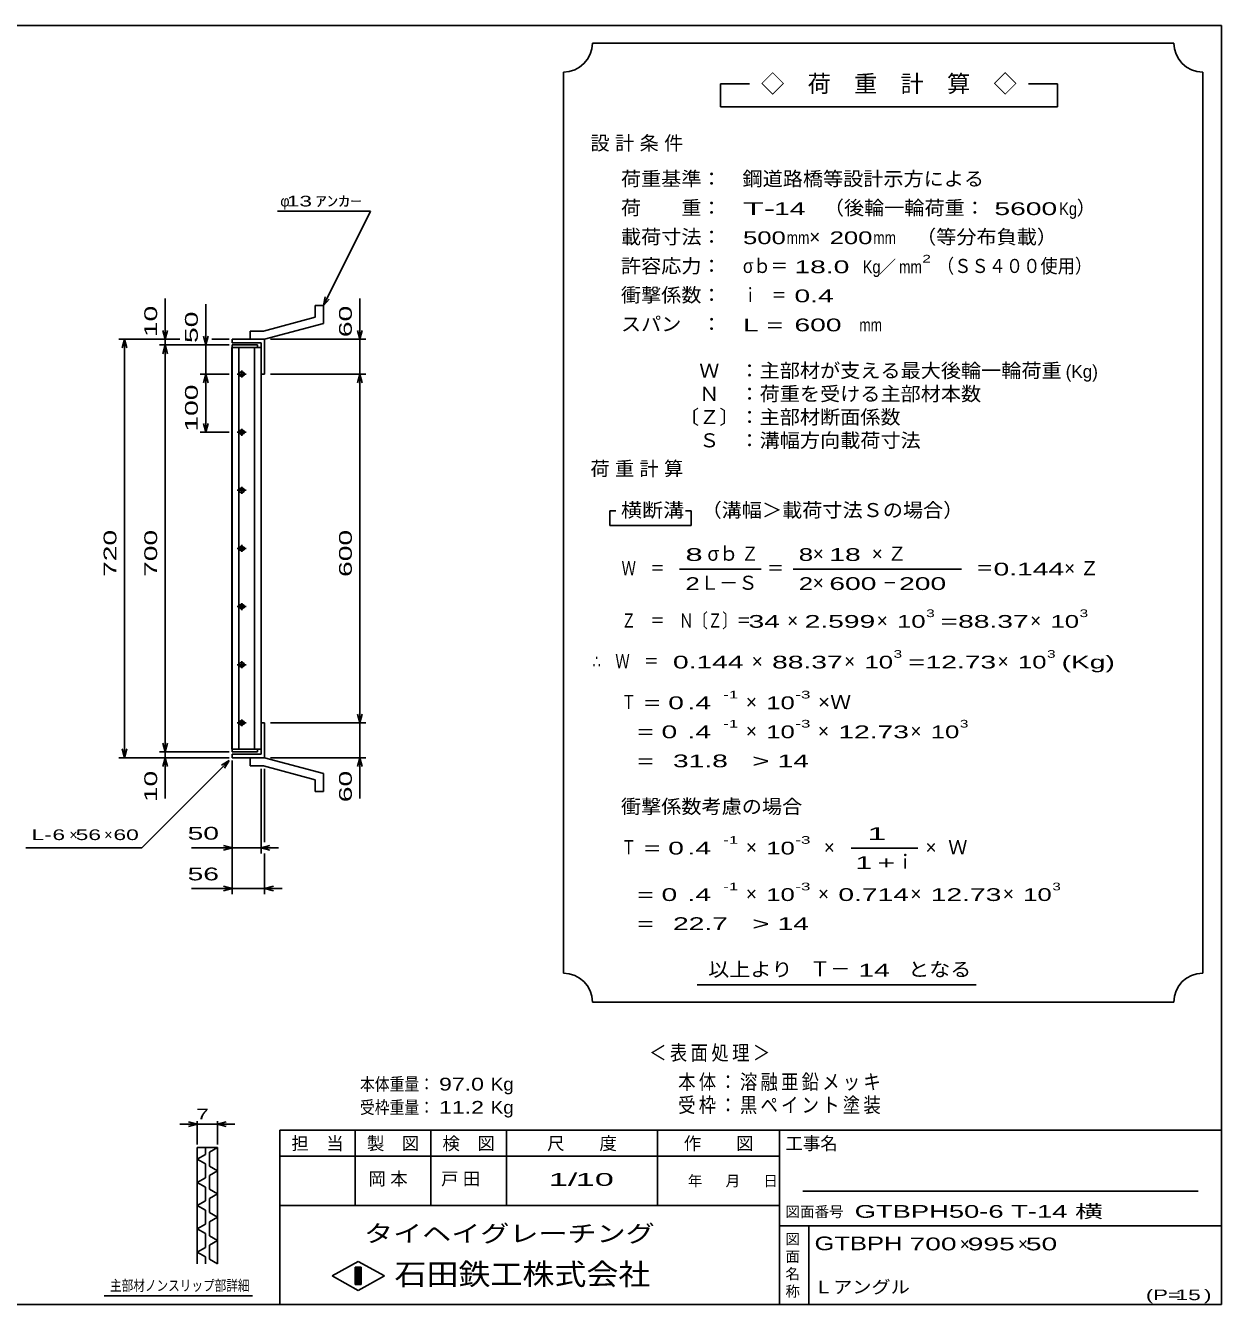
# Model space of a CAD drawing. Units: millimetres, scale not verified. Extents: x -1820 to 1731, y -1282 to 1054.
# Drawn here: x -326 to 1731, y -1146 to 1054 of the extents above; entities that cross this region are included whole.
import ezdxf
from ezdxf.enums import TextEntityAlignment as Align

# ---------------------------------------------------------------- set-up
doc = ezdxf.new("R2010")
doc.units = ezdxf.units.MM
doc.header["$LTSCALE"] = 10
for name, color, linetype, lineweight in [('0_2', 150, 'Continuous', 25), ('16', 3, 'Continuous', 25), ('19', 6, 'Continuous', 25), ('22', 2, 'Continuous', 25), ('32', 4, 'Continuous', 25)]:
    doc.layers.add(name, color=color, linetype=linetype, lineweight=lineweight)
doc.styles.add('ベクトル', font='')
doc.styles.get('ベクトル').set_extended_font_data('ベクトル')

msp = doc.modelspace()

# ---------------------------------------------------------------- linework, layer by layer
at = {"layer": '0_2'}
for p, q in [((-1729, 1053.5), (1731, 1053.5)), ((1731, 1053.5), (1731, -1146.5)), ((1731, -846.5), (111, -846.5)), ((111, -846.5), (111, -1146.5)), ((241, -846.5), (241, -976.5)), ((371, -976.5), (371, -846.5)), ((501, -846.5), (501, -976.5)), ((761, -976.5), (761, -846.5)), ((971, -846.5), (971, -1146.5)), ((971, -891.5), (111, -891.5)), ((1691, -951.5), (1011, -951.5)), ((111, -976.5), (971, -976.5)), ((971, -1011.5), (1731, -1011.5)), ((1021, -1146.5), (1021, -1011.5)), ((201, -1097.5), (246, -1072.5)), ((246, -1072.5), (291, -1097.5)), ((246, -1122.5), (201, -1097.5)), ((241, -1082.5), (251, -1082.5)), ((241, -1112.5), (241, -1082.5)), ((241, -1082.5), (243, -1082.5)), ((243, -1082.5), (243, -1112.5)), ((245, -1112.5), (245, -1082.5)), ((245, -1082.5), (247, -1082.5)), ((291, -1097.5), (246, -1122.5)), ((247, -1082.5), (247, -1112.5)), ((249, -1112.5), (249, -1082.5)), ((249, -1082.5), (251, -1082.5)), ((251, -1082.5), (251, -1112.5)), ((251, -1082.5), (251, -1112.5)), ((251, -1112.5), (241, -1112.5)), ((243, -1112.5), (245, -1112.5)), ((247, -1112.5), (249, -1112.5)), ((1731, -1146.5), (-1729, -1146.5))]:
    msp.add_line(p, q, dxfattribs=at)
at = {"layer": '16'}
for p, q in [((28.3, -191.5), (28.3, 499.5)), ((28.3, 499.5), (29, 499.5)), ((73, 504), (29, 504)), ((29, 504), (29, 499.5)), ((29, 499.5), (73, 499.5)), ((29, 499.5), (29, -191.5)), ((79, 499.5), (29, 499.5)), ((40.5, 499.5), (40.5, -191.5)), ((67.5, -191.5), (67.5, 499.5)), ((73, 499.5), (73, 504)), ((79, -191.5), (79, 499.5)), ((37.5, 454), (53.5, 454)), ((47.5, 457), (43.5, 457)), ((43.5, 451), (47.5, 451)), ((45.5, 460), (45.5, 448)), ((37.5, 354), (53.5, 354)), ((47.5, 357), (43.5, 357)), ((45.5, 360), (45.5, 348)), ((43.5, 351), (47.5, 351)), ((37.5, 254), (53.5, 254)), ((47.5, 257), (43.5, 257)), ((43.5, 251), (47.5, 251)), ((45.5, 260), (45.5, 248)), ((37.5, 154), (53.5, 154)), ((47.5, 157), (43.5, 157)), ((45.5, 160), (45.5, 148)), ((43.5, 151), (47.5, 151)), ((37.5, 54), (53.5, 54)), ((47.5, 57), (43.5, 57)), ((43.5, 51), (47.5, 51)), ((45.5, 60), (45.5, 48)), ((47.5, -43), (43.5, -43)), ((45.5, -40), (45.5, -52)), ((37.5, -46), (53.5, -46)), ((43.5, -49), (47.5, -49)), ((37.5, -146), (53.5, -146)), ((47.5, -143), (43.5, -143)), ((43.5, -149), (47.5, -149)), ((45.5, -140), (45.5, -152)), ((29, -191.5), (28.3, -191.5)), ((29, -191.5), (73, -191.5)), ((29, -196), (29, -191.5)), ((29, -191.5), (79, -191.5)), ((73, -196), (29, -196)), ((73, -191.5), (73, -196))]:
    msp.add_line(p, q, dxfattribs=at)
for centre, radius, start, end in [((43.5, 454), 3, 90, 270), ((45.5, 454), 4, 46.6, 133.4), ((45.5, 454), 4, 226.6, 313.4), ((47.5, 454), 3, 270, 90), ((43.5, 354), 3, 90, 270), ((45.5, 354), 4, 46.6, 133.4), ((47.5, 354), 3, 270, 90), ((45.5, 354), 4, 226.6, 313.4), ((43.5, 254), 3, 90, 270), ((45.5, 254), 4, 46.6, 133.4), ((45.5, 254), 4, 226.6, 313.4), ((47.5, 254), 3, 270, 90), ((43.5, 154), 3, 90, 270), ((45.5, 154), 4, 46.6, 133.4), ((47.5, 154), 3, 270, 90), ((45.5, 154), 4, 226.6, 313.4), ((43.5, 54), 3, 90, 270), ((45.5, 54), 4, 46.6, 133.4), ((45.5, 54), 4, 226.6, 313.4), ((47.5, 54), 3, 270, 90), ((43.5, -46), 3, 90, 270), ((45.5, -46), 4, 46.6, 133.4), ((47.5, -46), 3, 270, 90), ((45.5, -46), 4, 226.6, 313.4), ((43.5, -146), 3, 90, 270), ((45.5, -146), 4, 46.6, 133.4), ((45.5, -146), 4, 226.6, 313.4), ((47.5, -146), 3, 270, 90)]:
    msp.add_arc(centre, radius, start, end, dxfattribs=at)
at = {"layer": '19'}
for p, q in [((172, 572), (186, 572)), ((172, 552), (172, 572)), ((186, 541), (186, 572)), ((172, 552), (83, 528)), ((60, 528), (83, 528)), ((60, 514), (60, 528)), ((85, 514), (186, 541)), ((29, 508), (29, 514)), ((29, 514), (84, 514)), ((79, 508), (29, 508)), ((60, 514), (85, 514)), ((79, 454), (79, 508)), ((84, 514), (85, 513)), ((85, 513), (85, 454)), ((85, 454), (79, 454)), ((85, -146), (79, -146)), ((79, -146), (79, -200)), ((85, -205), (85, -146)), ((29, -200), (29, -206)), ((79, -200), (29, -200)), ((29, -206), (84, -206)), ((60, -206), (85, -206)), ((60, -220), (60, -206)), ((60, -220), (83, -220)), ((172, -244), (83, -220)), ((84, -206), (85, -205)), ((85, -206), (186, -233)), ((186, -264), (186, -233)), ((172, -264), (172, -244)), ((172, -264), (186, -264))]:
    msp.add_line(p, q, dxfattribs=at)
at = {"layer": '22', "color": 4}
for p, q in [((1649, 1023.5), (649, 1023.5)), ((599, 973.5), (599, -576.5)), ((1699, -576.5), (1699, 973.5)), ((919, 953.5), (869, 953.5)), ((869, 953.5), (869, 913.5)), ((1449, 953.5), (1399, 953.5)), ((1449, 913.5), (1449, 953.5)), ((869, 913.5), (1449, 913.5)), ((107, 734), (267, 734)), ((186, 572), (267, 734)), ((-86, 514), (-86, 584)), ((-16, 504), (-16, 574)), ((186, 572), (189, 586.6)), ((186, 572), (196, 583)), ((249, 514), (249, 584)), ((-86, 514), (-90, 529)), ((-86, 514), (-82, 529)), ((249, 514), (245, 529)), ((249, 514), (253, 529)), ((-166, 514), (-61, 514)), ((-160, 499), (-156, 514)), ((-152, 499), (-156, 514)), ((-156, -206), (-156, 514)), ((-96, 514), (-61, 514)), ((-86, 504), (-86, 514)), ((-16, 504), (-20, 519)), ((-12, 519), (-16, 504)), ((-6, 514), (24, 514)), ((-6, 514), (24, 514)), ((95, 514), (259, 514)), ((249, 454), (249, 514)), ((-96, 504), (24, 504)), ((-90, 489), (-86, 504)), ((-82, 489), (-86, 504)), ((-86, -196), (-86, 504)), ((24, 504), (-26, 504)), ((-16, 504), (-16, 454)), ((-26, 454), (24, 454)), ((-20, 439), (-16, 454)), ((-12, 439), (-16, 454)), ((-16, 354), (-16, 454)), ((95, 454), (259, 454)), ((245, 439), (249, 454)), ((253, 439), (249, 454)), ((249, -146), (249, 454)), ((-26, 354), (24, 354)), ((-16, 354), (-20, 369)), ((-16, 354), (-12, 369)), ((689, 218.5), (679, 218.5)), ((679, 218.5), (679, 193.5)), ((819, 218.5), (809, 218.5)), ((819, 193.5), (819, 218.5)), ((679, 193.5), (819, 193.5)), ((799, 118.5), (939, 118.5)), ((994, 118.5), (1284, 118.5)), ((249, -146), (245, -131)), ((249, -146), (253, -131)), ((95, -146), (259, -146)), ((249, -206), (249, -146)), ((-156, -206), (-160, -191)), ((-156, -206), (-152, -191)), ((-96, -196), (24, -196)), ((-86, -196), (-90, -181)), ((-86, -196), (-82, -181)), ((-86, -206), (-86, -196)), ((-166, -206), (24, -206)), ((-126, -361), (24, -211)), ((-96, -206), (24, -206)), ((-90, -221), (-86, -206)), ((-82, -221), (-86, -206)), ((-86, -276), (-86, -206)), ((11, -219), (24, -211)), ((16, -224), (24, -211)), ((29, -371), (29, -211)), ((29, -441), (29, -211)), ((95, -206), (259, -206)), ((245, -221), (249, -206)), ((253, -221), (249, -206)), ((249, -276), (249, -206)), ((79, -371), (79, -225)), ((85, -351), (85, -225)), ((-326, -361), (-126, -361)), ((-41, -361), (29, -361)), ((29, -361), (14, -357)), ((14, -365), (29, -361)), ((29, -361), (79, -361)), ((79, -361), (94, -357)), ((94, -365), (79, -361)), ((79, -361), (109, -361)), ((85, -441), (85, -371)), ((1094, -361.5), (1209, -361.5)), ((-41, -431), (29, -431)), ((29, -431), (14, -427)), ((14, -435), (29, -431)), ((29, -431), (85, -431)), ((85, -431), (100, -427)), ((100, -435), (85, -431)), ((85, -431), (115, -431)), ((829, -596.5), (1309, -596.5)), ((649, -626.5), (1649, -626.5))]:
    msp.add_line(p, q, dxfattribs=at)
for centre, start, end in [((599, 1023.5), 270, 0), ((1699, 1023.5), 180, 270), ((599, -626.5), 0, 90), ((1699, -626.5), 90, 180)]:
    msp.add_arc(centre, 50, start, end, dxfattribs=at)
at = {"layer": '32'}
for p, q in [((-31, -836.5), (-46, -832.5)), ((-31, -871.5), (-31, -831.5)), ((4, -831.5), (4, -871.5)), ((4, -836.5), (19, -832.5)), ((-31, -836.5), (-61, -836.5)), ((-46, -840.5), (-31, -836.5)), ((-31, -836.5), (4, -836.5)), ((19, -840.5), (4, -836.5)), ((4, -836.5), (34, -836.5)), ((-31, -876.5), (4, -876.5)), ((-31, -1076.5), (-31, -876.5)), ((-17, -876.5), (-17, -888.5)), ((4, -876.5), (-10, -884.5)), ((4, -876.5), (4, -1076.5)), ((-17, -888.5), (-31, -896.5)), ((-31, -896.5), (-17, -904.5)), ((-10, -884.5), (-10, -908.5)), ((-17, -904.5), (-17, -928.5)), ((-10, -908.5), (4, -916.5)), ((4, -916.5), (-10, -924.5)), ((-17, -928.5), (-31, -936.5)), ((-31, -936.5), (-17, -944.5)), ((-17, -944.5), (-17, -968.5)), ((-10, -924.5), (-10, -948.5)), ((-10, -948.5), (4, -956.5)), ((4, -956.5), (-10, -964.5)), ((-10, -964.5), (-10, -988.5)), ((-17, -968.5), (-31, -976.5)), ((-31, -976.5), (-17, -984.5)), ((-17, -984.5), (-17, -1008.5)), ((-10, -988.5), (4, -996.5)), ((-17, -1008.5), (-31, -1016.5)), ((4, -996.5), (-10, -1004.5)), ((-10, -1004.5), (-10, -1028.5)), ((-31, -1016.5), (-17, -1024.5)), ((-17, -1024.5), (-17, -1048.5)), ((-10, -1028.5), (4, -1036.5)), ((-17, -1048.5), (-31, -1056.5)), ((4, -1036.5), (-10, -1044.5)), ((-10, -1044.5), (-10, -1068.5)), ((-31, -1056.5), (-17, -1064.5)), ((-17, -1064.5), (-17, -1076.5)), ((-10, -1068.5), (4, -1076.5)), ((64, -1131.5), (-191, -1131.5))]:
    msp.add_line(p, q, dxfattribs=at)

# ---------------------------------------------------------------- texts
at = {"layer": '0_2', "style": 'ベクトル'}
for s, height, p in [('担\u3000当', 21.99, (131, -869.5)), ('製\u3000図', 21.99, (261, -869.5)), ('検\u3000図', 21.99, (391, -869.5)), ('尺\u3000\u3000度', 21.99, (571, -869.5)), ('作\u3000\u3000図', 21.99, (806, -869.5)), ('工事名', 21.99, (981, -869.5)), ('年', 18.3, (813, -934)), ('月', 18.3, (878, -934)), ('日', 18.3, (943, -934)), ('図面番号', 18.33, (981, -987)), ('図', 18.3, (981, -1034)), ('面', 18.3, (981, -1064)), ('名', 18.3, (981, -1094)), ('称', 18.3, (981, -1124))]:
    msp.add_text(s, height=height, dxfattribs=at).set_placement(p, align=Align.MIDDLE_LEFT)
at = {"layer": '0_2', "color": 222, "style": 'ベクトル'}
for s, height, width, p in [('タイヘイグレーチング', 29.33, 1.25, (256, -1024.5)), ('石田鉄工株式会社', 36.66, 1.1, (308.5, -1094.5))]:
    msp.add_text(s, height=height, dxfattribs=dict(at, width=width)).set_placement(p, align=Align.MIDDLE_LEFT)
at = {"layer": '22', "style": 'ベクトル'}
for s, height, p in [('◇\u3000荷\u3000重\u3000計\u3000算\u3000◇', 29.33, (939, 953.5)), ('φ', 18.3, (112, 751.5)), ('）', 24.2, (1482, 740)), ('×', 24.2, (1022, 690)), ('／', 22, (1141.5, 638.5)), ('(Kg)', 21.99, (1463, 458.5)), ('σｂ', 24.19, (847, 145)), ('×', 24.2, (1028, 145)), ('Ｌ－Ｓ', 24.19, (834, 95)), ('×', 24.2, (1028, 95)), ('×', 24.2, (984, 30)), ('×', 24.2, (1138, 30)), ('×', 24.2, (1402, 30)), ('×', 24.2, (923, -40)), ('×', 24.2, (1082, -40)), ('×', 24.2, (1346, -40)), ('×', 24.2, (913, -110)), ('×', 24.2, (913, -160)), ('×', 24.2, (1037, -160)), ('×', 24.2, (1196, -160)), ('×', 18.3, (-251, -338.5)), ('×', 18.3, (-191, -338.5)), ('Ｗ', 24.2, (1261, -360)), ('×', 24.2, (913, -360)), ('×', 24.2, (1047, -360)), ('ｉ', 24.2, (1170.5, -385)), ('×', 24.2, (1222, -360)), ('×', 24.2, (913, -440)), ('×', 24.2, (1037, -440)), ('×', 24.2, (1196, -440)), ('×', 24.2, (1355, -440)), ('Ｔ－', 25.66, (1023, -569)), ('×', 22, (1281, -1042.5)), ('×', 22, (1381, -1042.5))]:
    msp.add_text(s, height=height, dxfattribs=at).set_placement(p, align=Align.MIDDLE_LEFT)
for s, height, width, p in [('荷重基準：\u3000', 24.19, 1.05, (698, 790)), ('鋼道路橋等設計示方による', 24.19, 1.05, (907, 790)), (' 13 ', 18.33, 1.6, (112, 751.5)), ('ｱﾝｶｰ', 18.33, 1.6, (172, 751.5)), ('荷\u3000\u3000重：\u3000', 24.19, 1.05, (698, 740)), ('T-', 21.99, 2, (908, 738.5)), (' 14 ', 21.99, 1.65, (948, 738.5)), ('（後輪一輪荷重：', 24.19, 1.05, (1047, 740)), (' 5600', 21.99, 1.65, (1327, 738.5)), ('Kg', 21.99, 0.85, (1452, 738.5)), ('載荷寸法：\u3000', 24.19, 1.05, (698, 690)), ('\u3000（等分布負載）', 24.19, 1.05, (1171, 690)), ('500', 21.99, 1.5, (908, 688.5)), ('mm', 21.99, 0.8, (983, 688.5)), ('200', 21.99, 1.5, (1057, 688.5)), ('mm', 21.99, 0.8, (1132, 688.5)), ('許容応力：\u3000', 24.19, 1.05, (698, 640)), ('σｂ＝', 24.19, 0.9, (908, 640)), (' 18.0', 21.99, 1.65, (983, 638.5)), ('Kg', 21.99, 0.85, (1114, 638.5)), ('mm', 21.99, 0.8, (1176.5, 638.5)), ('2', 13.2, 1.5, (1216.5, 652.5)), ('（ＳＳ４００使用）', 24.19, 0.9, (1241.5, 640)), ('衝撃係数：\u3000', 24.19, 1.05, (698, 590)), ('ｉ\u3000＝', 24.19, 0.75, (908, 590)), (' 0.4', 21.99, 1.65, (983, 588.5)), ('スパン\u3000：\u3000', 24.19, 1.05, (698, 540)), ('L =', 21.99, 1.65, (908, 538.5)), (' 600 ', 21.99, 1.65, (983, 538.5)), ('mm', 21.99, 0.8, (1108, 538.5)), ('\u3000Ｗ\u3000：主部材が支える最大後輪一輪荷重', 24.19, 1.05, (798, 460)), ('\u3000Ｎ\u3000：荷重を受ける主部材本数', 24.19, 1.05, (798, 420)), ('〔Ｚ〕：主部材断面係数', 24.19, 1.05, (798, 380)), ('\u3000Ｓ\u3000：溝幅方向載荷寸法', 24.19, 1.05, (798, 340)), ('横断溝', 24.19, 1.1, (698, 220)), ('\u3000（溝幅＞載荷寸法Ｓの場合）', 24.19, 1.05, (802, 220)), ('8', 22, 1.8, (809, 143.5)), ('Ｚ', 24.2, 0.9, (905, 145)), ('8', 22, 1.5, (1004, 143.5)), (' 18 ', 21.99, 1.65, (1043, 143.5)), ('Ｗ\u3000＝', 24.19, 0.75, (699, 120)), ('＝', 24.2, 0.9, (949, 120)), ('＝', 24.2, 0.9, (1309, 120)), ('0.144', 21.99, 1.65, (1339, 118.5)), ('2', 22, 1.5, (809, 93.5)), ('2', 22, 1.5, (1004, 93.5)), (' 600 ', 21.99, 1.65, (1043, 93.5)), ('－', 24.2, 0.75, (1148, 95)), (' 200 ', 21.99, 1.65, (1163, 93.5)), ('Ｚ\u3000＝\u3000Ｎ〔Ｚ〕＝', 24.19, 0.75, (699, 30)), ('3', 13.2, 1.5, (1223, 42.5)), ('3', 13.2, 1.5, (1487, 42.5)), (' 34 ', 21.99, 1.65, (904, 28.5)), ('2.599', 21.99, 1.65, (1014, 28.5)), ('10', 21.99, 1.5, (1173, 28.5)), ('=', 22, 1.7, (1248, 28.5)), ('88.37', 21.99, 1.65, (1278, 28.5)), ('10', 21.99, 1.5, (1437, 28.5)), ('3', 13.2, 1.5, (1167, -27.5)), ('3', 13.2, 1.5, (1431, -27.5)), ('∴\u3000Ｗ\u3000＝', 24.19, 0.75, (649, -40)), (' 0.144', 21.99, 1.65, (774, -41.5)), ('88.37', 21.99, 1.65, (958, -41.5)), ('10', 21.99, 1.5, (1117, -41.5)), ('=', 22, 1.7, (1192, -41.5)), ('12.73', 21.99, 1.65, (1222, -41.5)), ('10', 21.99, 1.5, (1381, -41.5)), ('(Kg)', 21.99, 1.65, (1456, -41.5)), ('Ｔ', 24.2, 0.75, (699, -110)), (' = 0', 21.99, 1.65, (724, -111.5)), (' .4 ', 21.99, 1.65, (799, -111.5)), ('-1', 13.2, 1.65, (874, -97.5)), ('10', 21.99, 1.5, (948, -111.5)), ('-3', 13.2, 1.65, (998, -97.5)), ('×Ｗ', 24.19, 1.1, (1037, -110)), ('  = 0', 21.99, 1.65, (699, -161.5)), (' .4 ', 21.99, 1.65, (799, -161.5)), ('-1', 13.2, 1.65, (874, -147.5)), ('10', 21.99, 1.5, (948, -161.5)), ('-3', 13.2, 1.65, (998, -147.5)), ('12.73', 21.99, 1.65, (1072, -161.5)), ('10', 21.99, 1.5, (1231, -161.5)), ('3', 13.2, 1.5, (1281, -147.5)), ('  =', 21.99, 1.65, (699, -211.5)), (' 31.8', 21.99, 1.65, (774, -211.5)), ('>', 22, 1.7, (924, -211.5)), (' 14 ', 21.99, 1.65, (954, -211.5)), ('衝撃係数考慮の場合', 24.19, 1.05, (698, -290)), ('L-', 18.33, 1.6, (-316, -338.5)), (' 6 ', 18.33, 1.6, (-291, -338.5)), (' 56 ', 18.33, 1.6, (-251, -338.5)), (' 60 ', 18.33, 1.6, (-186, -338.5)), (' 50 ', 21.99, 1.65, (-61, -336)), ('Ｔ', 24.2, 0.75, (699, -360)), (' = 0', 21.99, 1.65, (724, -361.5)), (' .4 ', 21.99, 1.65, (799, -361.5)), ('-1', 13.2, 1.65, (874, -347.5)), ('10', 21.99, 1.5, (948, -361.5)), ('-3', 13.2, 1.65, (998, -347.5)), (' 56 ', 21.99, 1.65, (-61, -406)), ('  = 0', 21.99, 1.65, (699, -441.5)), (' .4 ', 21.99, 1.65, (799, -441.5)), ('-1', 13.2, 1.65, (874, -427.5)), ('10', 21.99, 1.5, (948, -441.5)), ('-3', 13.2, 1.65, (998, -427.5)), ('0.714', 21.99, 1.65, (1072, -441.5)), ('12.73', 21.99, 1.65, (1231, -441.5)), ('10', 21.99, 1.5, (1390, -441.5)), ('3', 13.2, 1.5, (1440, -427.5)), (' 22.7', 21.99, 1.65, (774, -491.5)), ('>', 22, 1.7, (924, -491.5)), (' 14 ', 21.99, 1.65, (954, -491.5)), ('  =', 21.99, 1.65, (699, -491.5)), ('以上より\u3000', 24.19, 1.1, (848, -570)), (' 14 ', 21.99, 1.65, (1093, -571.5)), ('となる', 24.19, 1.1, (1192, -570)), ('本体重量：', 21.99, 0.85, (249, -767.5)), (' 97.0', 21.99, 1.35, (374, -767.5)), ('Kg', 21.99, 1.1, (474, -767.5)), ('受枠重量：', 21.99, 0.85, (249, -807.5)), (' 11.2', 21.99, 1.35, (374, -807.5)), ('Kg', 21.99, 1.1, (474, -807.5)), ('1/', 21.99, 2, (574, -931.5)), (' 10 ', 21.99, 2, (604, -931.5)), ('GTBPH50-6 T-14 横        ', 21.99, 1.6, (1100, -986.5)), ('GTBPH', 23.46, 1.4, (1031, -1041.5)), (' 700 ', 21.99, 1.65, (1181, -1042.5)), (' 995 ', 21.99, 1.65, (1281, -1042.5)), (' 50 ', 21.99, 1.65, (1381, -1042.5)), ('Ｌアングル', 21.99, 1.1, (1030, -1116.5)), ('(P=', 18.33, 1.55, (1601, -1130)), (' 15 ', 18.33, 1.6, (1641, -1130)), (')', 18.3, 1.6, (1701, -1130))]:
    msp.add_text(s, height=height, dxfattribs=dict(at, width=width)).set_placement(p, align=Align.MIDDLE_LEFT)
at = {"layer": '22', "style": 'ベクトル', "width": 1.65}
for s, p in [(' 10 ', (-111, 504)), (' 50 ', (-41, 494)), (' 60 ', (224, 504)), (' 100 ', (-41, 341.5)), (' 720 ', (-181, 91.5)), (' 700 ', (-111, 91.5)), (' 600 ', (224, 91.5)), (' 10 ', (-111, -296)), (' 60 ', (224, -296))]:
    msp.add_text(s, height=21.99, rotation=90, dxfattribs=at).set_placement(p, align=Align.MIDDLE_LEFT)
at = {"layer": '22', "attachment_point": 4, "style": 'ベクトル'}
for s, insert, char_height in [('\\T1.28;設計条件', (645.5, 850), 24.19), ('\\T1.28;荷重計算', (645.5, 290), 24.19), ('\\T1.42;×Ｚ', (1129.5, 145), 24.19), ('\\T1.42;×Ｚ', (1460.5, 120), 24.19), ('\\T1.25;\\W2;\\~1\\~', (1101.5, -336.5), 21.99), ('\\T1.33;\\W1.75;1+', (1101.5, -386.5), 21.99), ('\\T1.2;\\W0.85;＜表面処理＞', (746.5, -715), 25.66), ('\\T1.19;\\W0.85;本体：溶融亜鉛メッキ', (796.5, -765), 25.66), ('\\T1.19;\\W0.85;受枠：黒ペイント塗装', (796.5, -805), 25.66), ('\\T1.25;岡本\u3000', (263.5, -931.5), 21.99), ('\\T1.25;戸田\u3000', (388.5, -931.5), 21.99)]:
    msp.add_mtext(s, dxfattribs=dict(at, insert=insert, char_height=char_height))
at = {"layer": '32', "color": 2, "style": 'ベクトル'}
for s, width, p in [(' 7 ', 1.6, (-43.5, -819)), ('主部材ノンスリップ部詳細', 0.8, (-181, -1114))]:
    msp.add_text(s, height=18.33, dxfattribs=dict(at, width=width)).set_placement(p, align=Align.MIDDLE_LEFT)

doc.saveas('drawing.dxf')
